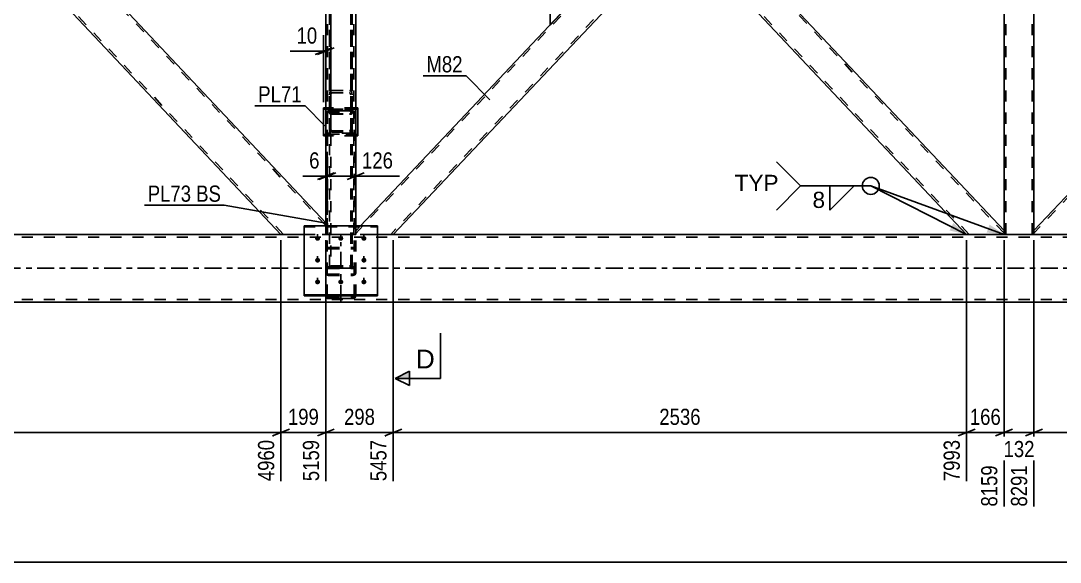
# Model space of a CAD drawing. Header units: millimetres. Extents: x -107 to 1082, y -577 to 264.
# Drawn here: x 86.6 to 270.5, y -179.6 to -83.8 of the extents above; entities that cross this region are included whole.
import ezdxf

# ---------------------------------------------------------------- set-up
doc = ezdxf.new("R2010")
doc.units = ezdxf.units.MM
doc.linetypes.add('DXK_LINE_DOT2', pattern=[3.9198, 1.9599, -1.9599])
doc.linetypes.add('DXK_LINE_DOT3', pattern=[5.9187, 2.979, -0.9799, 0.9799, -0.9799])
doc.styles.add('Arial', font='ARIAL.TTF', dxfattribs={"height": 0.2})
doc.styles.add('Arial Narrow', font='ARIALN.TTF', dxfattribs={"height": 0.2})

# ---------------------------------------------------------------- blocks, each defined once
blk = doc.blocks.new('Part-389677451-2508 - 2462')
at = {"color": 7, "linetype": 'DXK_LINE_DOT2'}
for p, q in [((145.84, -6), (140.56, -6)), ((140.56, -8.46), (140.56, -6)), ((140.88, -121.6), (140.88, -6)), ((145.52, -121.6), (145.52, -6)), ((145.84, -6.66), (145.84, -6)), ((140.56, -121.6), (140.56, -119.14)), ((145.84, -121.6), (145.84, -120.06)), ((145.84, -121.6), (140.56, -121.6))]:
    blk.add_line(p, q, dxfattribs=at)
at = {"color": 2, "linetype": 'Continuous'}
for p, q in [((145.84, -120.06), (145.84, -6.66)), ((140.56, -119.14), (140.56, -8.46))]:
    blk.add_line(p, q, dxfattribs=at)
blk = doc.blocks.new('Part-389677451-2538 - 2462')
at = {"color": 7, "linetype": 'DXK_LINE_DOT2'}
for p, q in [((133.05, -6), (25.84, -120.01)), ((132.62, -6), (132.64, -6)), ((132.64, -6), (132.62, -6)), ((140.56, -6), (140.56, -8.06)), ((140.56, -7.59), (33.35, -121.6)), ((140.56, -8.06), (140.56, -8.06)), ((140.56, -8.06), (140.56, -8.06)), ((83.2, -58.55), (78.26, -63.8)), ((88.14, -63.8), (83.2, -69.05)), ((25.84, -121.6), (25.84, -119.54)), ((33.78, -121.6), (33.76, -121.6)), ((33.78, -121.6), (33.76, -121.6))]:
    blk.add_line(p, q, dxfattribs=at)
at = {"color": 2, "linetype": 'Continuous'}
for p, q in [((132.62, -6), (83.2, -58.55)), ((140.56, -6), (132.64, -6)), ((140.56, -8.06), (88.14, -63.8)), ((25.84, -119.54), (78.26, -63.8)), ((83.2, -69.05), (33.78, -121.6)), ((32.91, -121.6), (25.84, -121.6)), ((33.76, -121.6), (32.91, -121.6))]:
    blk.add_line(p, q, dxfattribs=at)
blk = doc.blocks.new('Part-389677451-2493 - 2462')
at = {"color": 7, "linetype": 'DXK_LINE_DOT2'}
for p, q in [((254.75, -6), (145.84, -121.42)), ((260.56, -6.6), (152.05, -121.6)), ((260.56, -6), (254.31, -6)), ((203.3, -60.06), (199.67, -63.9)), ((206.93, -63.91), (203.3, -67.76)), ((145.84, -120.96), (146.68, -120.06)), ((145.84, -121.6), (145.84, -120.96)), ((152.49, -121.6), (145.84, -121.6))]:
    blk.add_line(p, q, dxfattribs=at)
at = {"color": 2, "linetype": 'Continuous'}
for p, q in [((254.31, -6), (203.3, -60.06)), ((260.56, -7.07), (206.93, -63.91)), ((260.56, -7.07), (260.56, -6)), ((199.67, -63.9), (146.68, -120.06)), ((203.3, -67.76), (152.49, -121.6))]:
    blk.add_line(p, q, dxfattribs=at)
blk = doc.blocks.new('Part-389677451-2518 - 2462')
at = {"color": 7, "linetype": 'DXK_LINE_DOT2'}
for p, q in [((265.84, -6), (260.56, -6)), ((260.56, -7.07), (260.56, -6)), ((260.88, -121.6), (260.88, -6)), ((265.52, -121.6), (265.52, -6)), ((265.84, -6.25), (265.84, -6)), ((260.56, -121.6), (260.56, -120.94)), ((265.84, -121.6), (265.84, -120.94)), ((265.84, -121.6), (260.56, -121.6))]:
    blk.add_line(p, q, dxfattribs=at)
at = {"color": 2, "linetype": 'Continuous'}
for p, q in [((260.56, -120.94), (260.56, -7.07)), ((265.84, -120.94), (265.84, -6.25))]:
    blk.add_line(p, q, dxfattribs=at)
blk = doc.blocks.new('Part-389677451-2563 - 2462')
at = {"color": 7, "linetype": 'DXK_LINE_DOT2'}
for p, q in [((374.37, -6), (265.84, -121.41)), ((380.56, -6.19), (272.03, -121.6)), ((380.56, -6), (373.93, -6)), ((323.3, -59.84), (319.68, -63.69)), ((326.92, -63.7), (323.3, -67.55)), ((272.47, -121.6), (265.84, -121.6))]:
    blk.add_line(p, q, dxfattribs=at)
at = {"color": 2, "linetype": 'Continuous'}
for p, q in [((373.93, -6), (323.3, -59.84)), ((380.56, -6.66), (326.92, -63.7)), ((380.56, -6.66), (380.56, -6)), ((265.84, -120.94), (319.68, -63.69)), ((323.3, -67.55), (272.47, -121.6)), ((265.84, -121.6), (265.84, -120.94))]:
    blk.add_line(p, q, dxfattribs=at)
blk = doc.blocks.new('Part-389677451-2608 - 2462')
at = {"color": 2, "linetype": 'Continuous'}
for p, q in [((203.3, -67.76), (206.93, -63.91)), ((206.93, -63.91), (260.56, -120.94)), ((253.93, -121.6), (203.3, -67.76)), ((260.56, -121.6), (260.56, -120.94))]:
    blk.add_line(p, q, dxfattribs=at)
at = {"color": 7, "linetype": 'DXK_LINE_DOT2'}
for p, q in [((260.56, -121.41), (206.71, -64.14)), ((254.37, -121.6), (203.52, -67.52)), ((260.56, -121.6), (253.93, -121.6))]:
    blk.add_line(p, q, dxfattribs=at)
blk = doc.blocks.new('Part-389677451-2613 - 2462')
at = {"color": 2, "linetype": 'Continuous'}
for p, q in [((88.14, -63.8), (83.2, -69.05)), ((140.56, -119.54), (88.14, -63.8)), ((132.62, -121.6), (83.2, -69.05)), ((136.7, -121.6), (132.64, -121.6))]:
    blk.add_line(p, q, dxfattribs=at)
at = {"color": 7, "linetype": 'DXK_LINE_DOT2'}
for p, q in [((140.56, -120.01), (87.92, -64.03)), ((133.05, -121.6), (83.42, -68.82)), ((140.56, -121.6), (140.56, -119.54)), ((140.56, -119.54), (140.56, -119.54)), ((132.64, -121.6), (132.62, -121.6)), ((132.62, -121.6), (132.64, -121.6)), ((136.7, -121.6), (140.56, -121.6))]:
    blk.add_line(p, q, dxfattribs=at)
blk = doc.blocks.new('Part-389677451-2641 - 2462')
at = {"color": 7, "linetype": 'DXK_LINE_DOT3'}
blk.add_line((143.2, -133.58), (143.2, -122.97), dxfattribs=at)
at = {"color": 7, "linetype": 'DXK_LINE_DOT2'}
for p, q in [((140.6, -124.18), (140.56, -124.36)), ((140.56, -132.46), (140.56, -124.36)), ((140.7, -124.04), (140.6, -124.18)), ((140.86, -123.94), (140.7, -124.04)), ((140.8, -124.36), (140.82, -124.27)), ((140.8, -132.46), (140.8, -124.36)), ((140.82, -124.27), (140.87, -124.2)), ((141.04, -123.91), (140.86, -123.94)), ((140.87, -124.2), (140.95, -124.15)), ((140.95, -124.15), (141.04, -124.13)), ((141.04, -123.91), (145.36, -123.91)), ((141.04, -124.13), (145.36, -124.13)), ((145.54, -123.94), (145.36, -123.91)), ((145.36, -124.13), (145.45, -124.15)), ((145.45, -124.15), (145.53, -124.2)), ((145.53, -124.2), (145.58, -124.27)), ((145.7, -124.04), (145.54, -123.94)), ((145.58, -124.27), (145.6, -124.36)), ((145.6, -132.46), (145.6, -124.36)), ((145.8, -124.18), (145.7, -124.04)), ((145.84, -124.36), (145.8, -124.18)), ((145.84, -132.46), (145.84, -124.36)), ((140.56, -127.86), (140.6, -127.67)), ((140.56, -128.42), (140.6, -128.59)), ((140.6, -128.59), (140.7, -128.74)), ((140.82, -127.77), (140.8, -127.86)), ((140.82, -128.5), (140.8, -128.42)), ((140.87, -127.68), (140.82, -127.77)), ((140.87, -128.58), (140.82, -128.5)), ((140.86, -127.39), (141.04, -127.35)), ((140.95, -127.63), (140.87, -127.68)), ((140.95, -128.63), (140.87, -128.58)), ((141.04, -127.61), (140.95, -127.63)), ((141.04, -128.64), (140.95, -128.63)), ((141.04, -127.35), (145.36, -127.35)), ((141.04, -127.61), (145.36, -127.61)), ((141.04, -128.64), (145.36, -128.64)), ((145.36, -127.35), (145.54, -127.39)), ((145.45, -127.63), (145.36, -127.61)), ((145.45, -128.63), (145.36, -128.64)), ((145.53, -127.68), (145.45, -127.63)), ((145.53, -128.58), (145.45, -128.63)), ((145.58, -127.77), (145.53, -127.68)), ((145.58, -128.5), (145.53, -128.58)), ((145.6, -127.86), (145.58, -127.77)), ((145.6, -128.42), (145.58, -128.5)), ((145.7, -128.74), (145.8, -128.59)), ((145.8, -127.67), (145.84, -127.86)), ((145.8, -128.59), (145.84, -128.42)), ((140.7, -128.74), (140.86, -128.83)), ((140.86, -128.83), (141.04, -128.87)), ((141.04, -128.87), (145.36, -128.87)), ((145.36, -128.87), (145.54, -128.83)), ((145.54, -128.83), (145.7, -128.74)), ((140.57, -132.5), (140.56, -132.46)), ((140.8, -132.46), (140.82, -132.56)), ((140.82, -132.56), (140.87, -132.64)), ((140.87, -132.64), (140.95, -132.7)), ((140.95, -132.7), (141.04, -132.72)), ((141.04, -132.72), (145.36, -132.72)), ((145.36, -132.72), (145.45, -132.7)), ((145.45, -132.7), (145.53, -132.64)), ((145.53, -132.64), (145.58, -132.56)), ((145.58, -132.56), (145.6, -132.46)), ((145.84, -132.46), (145.83, -132.5))]:
    blk.add_line(p, q, dxfattribs=at)
at = {"color": 2, "linetype": 'Continuous'}
for p, q in [((140.6, -132.66), (140.57, -132.5)), ((141.04, -132.97), (140.86, -132.93)), ((141.04, -132.97), (145.36, -132.97)), ((145.54, -132.93), (145.36, -132.97)), ((145.83, -132.5), (145.8, -132.66))]:
    blk.add_line(p, q, dxfattribs=at)
at = {"color": 7, "linetype": 'DXK_LINE_DOT2'}
for centre, start, end in [((141.06, -127.84), 114.32, 159.2417), ((145.34, -127.84), 20.7583, 65.68)]:
    blk.add_arc(centre, 0.496, start, end, dxfattribs=at)
at = {"color": 2, "linetype": 'Continuous'}
for centre, start, end in [((141.06, -132.48), 200.7583, 245.68), ((145.34, -132.48), 294.32, 339.2417)]:
    blk.add_arc(centre, 0.496, start, end, dxfattribs=at)
blk = doc.blocks.new('Part-389677451-2667 - 2462')
at = {"color": 7, "linetype": 'DXK_LINE_DOT2'}
for p, q in [((140.56, -100.13), (140.6, -99.98)), ((140.6, -99.98), (140.7, -99.86)), ((140.7, -99.86), (140.86, -99.78)), ((140.82, -100.06), (140.8, -100.13)), ((140.8, -132.46), (140.8, -100.13)), ((140.87, -99.99), (140.82, -100.06)), ((140.86, -99.78), (141.04, -99.75)), ((140.95, -99.95), (140.87, -99.99)), ((141.04, -99.94), (140.95, -99.95)), ((145.36, -99.75), (141.04, -99.75)), ((141.04, -99.94), (145.36, -99.94)), ((145.36, -99.75), (145.54, -99.78)), ((145.45, -99.95), (145.36, -99.94)), ((145.53, -99.99), (145.45, -99.95)), ((145.58, -100.06), (145.53, -99.99)), ((145.54, -99.78), (145.7, -99.86)), ((145.6, -100.13), (145.58, -100.06)), ((145.6, -132.46), (145.6, -100.13)), ((145.7, -99.86), (145.8, -99.98)), ((145.8, -99.98), (145.84, -100.13)), ((145.84, -132.46), (145.84, -100.13)), ((140.6, -103.65), (140.56, -103.5)), ((140.7, -103.77), (140.6, -103.65)), ((140.86, -103.85), (140.7, -103.77)), ((140.8, -103.5), (140.82, -103.57)), ((140.82, -103.57), (140.87, -103.63)), ((141.04, -103.88), (140.86, -103.85)), ((140.87, -103.63), (140.9, -103.65)), ((140.9, -103.65), (140.95, -103.68)), ((140.95, -103.68), (141.04, -103.69)), ((145.36, -103.69), (141.04, -103.69)), ((141.04, -103.88), (145.36, -103.88)), ((145.36, -103.69), (145.45, -103.68)), ((145.54, -103.85), (145.36, -103.88)), ((145.45, -103.68), (145.53, -103.63)), ((145.53, -103.63), (145.58, -103.57)), ((145.7, -103.77), (145.54, -103.85)), ((145.58, -103.57), (145.6, -103.5)), ((145.8, -103.65), (145.7, -103.77)), ((145.84, -103.5), (145.8, -103.65)), ((140.56, -132.46), (140.56, -119.14)), ((140.6, -127.67), (140.56, -127.86)), ((140.8, -127.86), (140.82, -127.77)), ((140.82, -127.77), (140.87, -127.68)), ((141.04, -127.35), (140.86, -127.39)), ((140.87, -127.68), (140.95, -127.63)), ((140.95, -127.63), (141.04, -127.61)), ((141.04, -127.35), (145.36, -127.35)), ((141.04, -127.61), (145.36, -127.61)), ((145.54, -127.39), (145.36, -127.35)), ((145.36, -127.61), (145.45, -127.63)), ((145.45, -127.63), (145.53, -127.68)), ((145.53, -127.68), (145.58, -127.77)), ((145.58, -127.77), (145.6, -127.86)), ((145.84, -127.86), (145.8, -127.67)), ((140.56, -132.46), (140.6, -132.66)), ((140.82, -132.56), (140.8, -132.46)), ((140.87, -132.64), (140.82, -132.56)), ((140.86, -132.93), (141.04, -132.97)), ((140.95, -132.7), (140.87, -132.64)), ((141.04, -132.72), (140.95, -132.7)), ((141.04, -132.72), (145.36, -132.72)), ((141.04, -132.97), (145.36, -132.97)), ((145.45, -132.7), (145.36, -132.72)), ((145.36, -132.97), (145.54, -132.93)), ((145.53, -132.64), (145.45, -132.7)), ((145.58, -132.56), (145.53, -132.64)), ((145.6, -132.46), (145.58, -132.56)), ((145.8, -132.66), (145.84, -132.46))]:
    blk.add_line(p, q, dxfattribs=at)
at = {"color": 2, "linetype": 'Continuous'}
blk.add_line((140.56, -119.14), (140.56, -100.13), dxfattribs=at)
at = {"color": 7, "linetype": 'DXK_LINE_DOT2'}
for centre, start, end in [((141.06, -127.84), 114.32, 159.2417), ((145.34, -127.84), 20.7583, 65.68), ((141.06, -132.48), 200.7583, 245.68), ((145.34, -132.48), 294.32, 339.2417)]:
    blk.add_arc(centre, 0.496, start, end, dxfattribs=at)
blk = doc.blocks.new('Part-389677451-2694 - 2462')
at = {"color": 7, "linetype": 'DXK_LINE_DOT2'}
for p, q in [((602.2, -122.08), (12.56, -122.08)), ((149.7, -121.6), (132.64, -121.6)), ((602.2, -133.12), (12.56, -133.12))]:
    blk.add_line(p, q, dxfattribs=at)
at = {"color": 2, "linetype": 'Continuous'}
for p, q in [((132.64, -121.6), (33.76, -121.6)), ((376.7, -121.6), (149.7, -121.6)), ((597.4, -133.6), (12.56, -133.6))]:
    blk.add_line(p, q, dxfattribs=at)
at = {"color": 7, "linetype": 'DXK_LINE_DOT3'}
blk.add_line((12.56, -127.6), (602.2, -127.6), dxfattribs=at)
blk = doc.blocks.new('Part-389677451-2695 - 2462')
at = {"color": 7, "linetype": 'DXK_LINE_DOT2'}
for p, q in [((140.56, -121.6), (140.56, -119.14)), ((140.8, -119.14), (140.56, -119.14)), ((140.8, -121.6), (140.8, -119.14)), ((140.8, -121.6), (140.56, -121.6))]:
    blk.add_line(p, q, dxfattribs=at)
blk = doc.blocks.new('Part-389677451-2696 - 2462')
at = {"color": 2, "linetype": 'Continuous'}
for p, q in [((140.56, -119.14), (140.8, -119.14)), ((140.56, -120.06), (140.56, -119.14)), ((140.8, -119.14), (140.8, -120.06))]:
    blk.add_line(p, q, dxfattribs=at)
at = {"color": 7, "linetype": 'DXK_LINE_DOT2'}
for p, q in [((140.56, -121.6), (140.56, -120.06)), ((140.8, -121.6), (140.8, -120.06)), ((140.56, -121.6), (140.8, -121.6))]:
    blk.add_line(p, q, dxfattribs=at)
blk = doc.blocks.new('Part-389677451-2706 - 2462')
at = {"color": 2, "linetype": 'Continuous'}
for p, q in [((140.16, -104.16), (140.16, -99.18)), ((140.56, -99.18), (140.16, -99.18)), ((146.24, -99.18), (145.84, -99.18)), ((146.24, -99.18), (146.24, -104.16)), ((140.56, -99.41), (140.16, -99.41)), ((146.24, -99.41), (145.84, -99.41)), ((140.56, -104.16), (140.16, -104.16)), ((146.24, -104.16), (145.84, -104.16))]:
    blk.add_line(p, q, dxfattribs=at)
at = {"color": 7, "linetype": 'DXK_LINE_DOT2'}
for p, q in [((145.84, -99.18), (140.56, -99.18)), ((145.84, -99.41), (140.56, -99.41)), ((140.16, -103.93), (146.24, -103.93)), ((145.84, -104.16), (140.56, -104.16))]:
    blk.add_line(p, q, dxfattribs=at)
blk = doc.blocks.new('Part-389677451-2709 - 2462')
at = {"color": 2, "linetype": 'Continuous'}
for p, q in [((136.7, -120.06), (149.7, -120.06)), ((136.7, -132.5), (136.7, -120.06)), ((149.7, -132.5), (149.7, -120.06)), ((136.7, -132.28), (149.7, -132.28)), ((149.7, -132.5), (136.7, -132.5))]:
    blk.add_line(p, q, dxfattribs=at)
at = {"color": 7, "linetype": 'DXK_LINE_DOT2'}
blk.add_line((136.7, -120.28), (149.7, -120.28), dxfattribs=at)
blk = doc.blocks.new('Bolt-389677451-2808 - 2462')
at = {"linetype": 'Continuous'}
for points in [[(139.1, -122.73), (139.01, -122.72), (138.92, -122.69), (138.84, -122.65), (138.77, -122.59), (138.72, -122.52), (138.68, -122.44), (138.66, -122.36), (138.66, -122.27), (138.68, -122.19), (138.72, -122.11), (138.77, -122.04), (138.84, -121.98), (138.92, -121.94), (139.01, -121.91), (139.1, -121.9), (139.19, -121.91), (139.28, -121.94), (139.36, -121.98), (139.43, -122.04), (139.48, -122.11), (139.52, -122.19), (139.54, -122.27), (139.54, -122.36), (139.52, -122.44), (139.48, -122.52), (139.43, -122.59), (139.36, -122.65), (139.28, -122.69), (139.19, -122.72)], [(143.2, -122.73), (143.11, -122.72), (143.02, -122.69), (142.94, -122.65), (142.87, -122.59), (142.82, -122.52), (142.78, -122.44), (142.76, -122.36), (142.76, -122.27), (142.78, -122.19), (142.82, -122.11), (142.87, -122.04), (142.94, -121.98), (143.02, -121.94), (143.11, -121.91), (143.2, -121.9), (143.29, -121.91), (143.38, -121.94), (143.46, -121.98), (143.53, -122.04), (143.58, -122.11), (143.62, -122.19), (143.64, -122.27), (143.64, -122.36), (143.62, -122.44), (143.58, -122.52), (143.53, -122.59), (143.46, -122.65), (143.38, -122.69), (143.29, -122.72)], [(147.3, -122.73), (147.21, -122.72), (147.12, -122.69), (147.04, -122.65), (146.97, -122.59), (146.92, -122.52), (146.88, -122.44), (146.86, -122.36), (146.86, -122.27), (146.88, -122.19), (146.92, -122.11), (146.97, -122.04), (147.04, -121.98), (147.12, -121.94), (147.21, -121.91), (147.3, -121.9), (147.39, -121.91), (147.48, -121.94), (147.56, -121.98), (147.63, -122.04), (147.68, -122.11), (147.72, -122.19), (147.74, -122.27), (147.74, -122.36), (147.72, -122.44), (147.68, -122.52), (147.63, -122.59), (147.56, -122.65), (147.48, -122.69), (147.39, -122.72)], [(139.1, -126.58), (139.01, -126.57), (138.92, -126.55), (138.84, -126.5), (138.77, -126.45), (138.72, -126.38), (138.68, -126.3), (138.66, -126.21), (138.66, -126.13), (138.68, -126.04), (138.72, -125.96), (138.77, -125.89), (138.84, -125.83), (138.92, -125.79), (139.01, -125.76), (139.1, -125.75), (139.19, -125.76), (139.28, -125.79), (139.36, -125.83), (139.43, -125.89), (139.48, -125.96), (139.52, -126.04), (139.54, -126.13), (139.54, -126.21), (139.52, -126.3), (139.48, -126.38), (139.43, -126.45), (139.36, -126.5), (139.28, -126.55), (139.19, -126.57)], [(147.3, -126.58), (147.21, -126.57), (147.12, -126.55), (147.04, -126.5), (146.97, -126.45), (146.92, -126.38), (146.88, -126.3), (146.86, -126.21), (146.86, -126.13), (146.88, -126.04), (146.92, -125.96), (146.97, -125.89), (147.04, -125.83), (147.12, -125.79), (147.21, -125.76), (147.3, -125.75), (147.39, -125.76), (147.48, -125.79), (147.56, -125.83), (147.63, -125.89), (147.68, -125.96), (147.72, -126.04), (147.74, -126.13), (147.74, -126.21), (147.72, -126.3), (147.68, -126.38), (147.63, -126.45), (147.56, -126.5), (147.48, -126.55), (147.39, -126.57)], [(139.1, -130.43), (139.01, -130.43), (138.92, -130.4), (138.84, -130.36), (138.77, -130.3), (138.72, -130.23), (138.68, -130.15), (138.66, -130.06), (138.66, -129.98), (138.68, -129.89), (138.72, -129.81), (138.77, -129.74), (138.84, -129.69), (138.92, -129.64), (139.01, -129.62), (139.1, -129.61), (139.19, -129.62), (139.28, -129.64), (139.36, -129.69), (139.43, -129.74), (139.48, -129.81), (139.52, -129.89), (139.54, -129.98), (139.54, -130.06), (139.52, -130.15), (139.48, -130.23), (139.43, -130.3), (139.36, -130.36), (139.28, -130.4), (139.19, -130.43)], [(143.2, -130.43), (143.11, -130.43), (143.02, -130.4), (142.94, -130.36), (142.87, -130.3), (142.82, -130.23), (142.78, -130.15), (142.76, -130.06), (142.76, -129.98), (142.78, -129.89), (142.82, -129.81), (142.87, -129.74), (142.94, -129.69), (143.02, -129.64), (143.11, -129.62), (143.2, -129.61), (143.29, -129.62), (143.38, -129.64), (143.46, -129.69), (143.53, -129.74), (143.58, -129.81), (143.62, -129.89), (143.64, -129.98), (143.64, -130.06), (143.62, -130.15), (143.58, -130.23), (143.53, -130.3), (143.46, -130.36), (143.38, -130.4), (143.29, -130.43)], [(147.3, -130.43), (147.21, -130.43), (147.12, -130.4), (147.04, -130.36), (146.97, -130.3), (146.92, -130.23), (146.88, -130.15), (146.86, -130.06), (146.86, -129.98), (146.88, -129.89), (146.92, -129.81), (146.97, -129.74), (147.04, -129.69), (147.12, -129.64), (147.21, -129.62), (147.3, -129.61), (147.39, -129.62), (147.48, -129.64), (147.56, -129.69), (147.63, -129.74), (147.68, -129.81), (147.72, -129.89), (147.74, -129.98), (147.74, -130.06), (147.72, -130.15), (147.68, -130.23), (147.63, -130.3), (147.56, -130.36), (147.48, -130.4), (147.39, -130.43)]]:
    blk.add_hatch(color=1, dxfattribs=at).paths.add_polyline_path(points)
at = {"color": 1, "linetype": 'Continuous'}
for p, q in [((139.1, -122.71), (139.1, -121.58)), ((143.2, -122.71), (143.2, -121.58)), ((147.3, -122.71), (147.3, -121.58)), ((139.1, -126.57), (139.1, -125.43)), ((147.3, -126.57), (147.3, -125.43)), ((139.1, -130.42), (139.1, -129.28)), ((143.2, -130.42), (143.2, -129.28)), ((147.3, -130.42), (147.3, -129.28))]:
    blk.add_line(p, q, dxfattribs=at)
blk = doc.blocks.new('Part-389677451-2840 - 2462')
at = {"color": 7, "linetype": 'DXK_LINE_DOT2'}
for p, q in [((141.5, 34.97), (141.34, 34.82)), ((141.68, 35.02), (141.5, 34.97)), ((141.68, 35.02), (144.72, 35.02)), ((144.9, 34.97), (144.72, 35.02)), ((145.06, 34.82), (144.9, 34.97)), ((141.24, 34.6), (141.2, 34.34)), ((141.2, -103), (141.2, 34.34)), ((141.34, 34.82), (141.24, 34.6)), ((141.44, 34.34), (141.46, 34.47)), ((141.44, -103), (141.44, 34.34)), ((141.46, 34.47), (141.51, 34.58)), ((141.51, 34.58), (141.59, 34.65)), ((141.59, 34.65), (141.68, 34.68)), ((141.68, 34.68), (144.72, 34.68)), ((144.72, 34.68), (144.81, 34.65)), ((144.81, 34.65), (144.89, 34.58)), ((144.89, 34.58), (144.94, 34.47)), ((144.94, 34.47), (144.96, 34.34)), ((144.96, -103), (144.96, 34.34)), ((145.16, 34.6), (145.06, 34.82)), ((145.2, 34.34), (145.16, 34.6)), ((145.2, -103), (145.2, 34.34)), ((141.2, 29.99), (141.24, 29.73)), ((141.24, 29.73), (141.34, 29.51)), ((141.34, 29.51), (141.5, 29.36)), ((141.46, 29.86), (141.44, 29.99)), ((141.51, 29.75), (141.46, 29.86)), ((141.59, 29.68), (141.51, 29.75)), ((141.68, 29.65), (141.59, 29.68)), ((141.68, 29.65), (144.72, 29.65)), ((144.81, 29.68), (144.72, 29.65)), ((144.89, 29.75), (144.81, 29.68)), ((144.94, 29.86), (144.89, 29.75)), ((144.9, 29.36), (145.06, 29.51)), ((144.96, 29.99), (144.94, 29.86)), ((145.06, 29.51), (145.16, 29.73)), ((145.16, 29.73), (145.2, 29.99)), ((141.5, 29.36), (141.68, 29.31)), ((141.68, 29.31), (144.72, 29.31)), ((144.72, 29.31), (144.9, 29.36)), ((141.24, -99.76), (141.2, -99.95)), ((141.34, -99.61), (141.24, -99.76)), ((141.5, -99.5), (141.34, -99.61)), ((141.44, -99.95), (141.46, -99.85)), ((141.46, -99.85), (141.51, -99.78)), ((141.68, -99.46), (141.5, -99.5)), ((141.51, -99.78), (141.59, -99.72)), ((141.59, -99.72), (141.68, -99.71)), ((141.68, -99.46), (144.72, -99.46)), ((141.68, -99.71), (144.72, -99.71)), ((144.9, -99.5), (144.72, -99.46)), ((144.72, -99.71), (144.81, -99.72)), ((144.81, -99.72), (144.89, -99.78)), ((144.89, -99.78), (144.94, -99.85)), ((145.06, -99.61), (144.9, -99.5)), ((144.94, -99.85), (144.96, -99.95)), ((145.16, -99.76), (145.06, -99.61)), ((145.2, -99.95), (145.16, -99.76)), ((141.2, -103), (141.24, -103.19)), ((141.24, -103.19), (141.34, -103.34)), ((141.34, -103.34), (141.5, -103.45)), ((141.46, -103.09), (141.44, -103)), ((141.51, -103.17), (141.46, -103.09)), ((141.5, -103.45), (141.68, -103.48)), ((141.59, -103.23), (141.51, -103.17)), ((141.68, -103.24), (141.59, -103.23)), ((141.68, -103.24), (144.72, -103.24)), ((141.68, -103.48), (144.72, -103.48)), ((144.81, -103.23), (144.72, -103.24)), ((144.72, -103.48), (144.9, -103.45)), ((144.89, -103.17), (144.81, -103.23)), ((144.94, -103.09), (144.89, -103.17)), ((144.9, -103.45), (145.06, -103.34)), ((144.96, -103), (144.94, -103.09)), ((145.06, -103.34), (145.16, -103.19)), ((145.16, -103.19), (145.2, -103))]:
    blk.add_line(p, q, dxfattribs=at)
blk = doc.blocks.new('Part-389677451-2845 - 2462')
at = {"color": 7, "linetype": 'DXK_LINE_DOT2'}
for p, q in [((141.2, -127.17), (141.2, 29.31)), ((141.44, 29.31), (141.2, 29.31)), ((141.2, 28.81), (141.24, 28.71)), ((141.24, 28.71), (141.34, 28.64)), ((141.34, 28.64), (141.5, 28.59)), ((141.44, 29.31), (141.44, -127.17)), ((141.46, 28.76), (141.44, 28.81)), ((141.51, 28.72), (141.46, 28.76)), ((141.5, 28.59), (141.68, 28.57)), ((141.59, 28.7), (141.51, 28.72)), ((141.68, 28.69), (141.59, 28.7)), ((141.68, 28.69), (144.72, 28.69)), ((141.68, 28.57), (144.72, 28.57)), ((144.81, 28.7), (144.72, 28.69)), ((144.72, 28.57), (144.9, 28.59)), ((144.89, 28.72), (144.81, 28.7)), ((144.94, 28.76), (144.89, 28.72)), ((144.9, 28.59), (145.06, 28.64)), ((144.96, 28.81), (144.94, 28.76)), ((144.96, -127.17), (144.96, 29.31)), ((145.2, 29.31), (144.96, 29.31)), ((145.06, 28.64), (145.16, 28.71)), ((145.16, 28.71), (145.2, 28.81)), ((145.2, -127.17), (145.2, 29.31)), ((141.24, 24.36), (141.2, 24.77)), ((141.44, 24.77), (141.46, 24.56)), ((141.59, 24.27), (141.68, 24.23)), ((141.68, 24.23), (144.72, 24.23)), ((144.72, 24.23), (144.81, 24.27)), ((144.94, 24.56), (144.96, 24.77)), ((145.2, 24.77), (145.16, 24.36)), ((141.68, 23.7), (141.5, 23.78)), ((141.68, 23.7), (144.72, 23.7)), ((144.9, 23.78), (144.72, 23.7)), ((141.24, -121.63), (141.2, -121.66)), ((141.32, -121.6), (141.24, -121.63)), ((145.08, -121.6), (141.32, -121.6)), ((141.44, -121.66), (141.46, -121.64)), ((141.46, -121.64), (141.51, -121.63)), ((141.51, -121.63), (141.59, -121.62)), ((141.59, -121.62), (141.68, -121.61)), ((141.68, -121.61), (144.72, -121.61)), ((144.72, -121.61), (144.81, -121.62)), ((144.81, -121.62), (144.89, -121.63)), ((144.89, -121.63), (144.94, -121.64)), ((144.96, -121.66), (144.94, -121.64)), ((145.16, -121.63), (145.08, -121.6)), ((145.2, -121.66), (145.16, -121.63)), ((141.22, -127.35), (141.2, -127.17)), ((141.22, -127.35), (141.24, -127.3)), ((141.22, -127.35), (141.46, -127.35)), ((141.24, -127.3), (141.34, -127.23)), ((141.34, -127.23), (141.5, -127.17)), ((141.44, -127.17), (141.46, -127.35)), ((141.51, -127.31), (141.46, -127.35)), ((141.46, -127.35), (141.46, -127.35)), ((141.5, -127.17), (141.68, -127.16)), ((141.59, -127.28), (141.51, -127.31)), ((141.68, -127.28), (141.59, -127.28)), ((141.68, -127.16), (144.72, -127.16)), ((141.68, -127.28), (144.72, -127.28)), ((144.72, -127.16), (144.9, -127.17)), ((144.81, -127.28), (144.72, -127.28)), ((144.89, -127.31), (144.81, -127.28)), ((144.94, -127.35), (144.89, -127.31)), ((144.9, -127.17), (145.06, -127.23)), ((144.94, -127.35), (144.96, -127.17)), ((144.94, -127.35), (145.18, -127.35)), ((144.94, -127.35), (144.94, -127.35)), ((145.06, -127.23), (145.16, -127.3)), ((145.16, -127.3), (145.18, -127.35)), ((145.18, -127.35), (145.2, -127.17))]:
    blk.add_line(p, q, dxfattribs=at)
for centre, radius, start, end in [((142.31, 24.49), 1.08, 186.941, 221.2629), ((141.99, 24.63), 0.539, 186.941, 221.2629), ((144.41, 24.63), 0.539, 318.7371, 353.059), ((144.09, 24.49), 1.08, 318.7371, 353.059)]:
    blk.add_arc(centre, radius, start, end, dxfattribs=at)
blk = doc.blocks.new('Part-389677451-2850 - 2462')
at = {"color": 7, "linetype": 'DXK_LINE_DOT2'}
for p, q in [((141.5, -49.6), (141.34, -49.7)), ((141.68, -49.56), (141.5, -49.6)), ((141.68, -49.56), (144.72, -49.56)), ((144.9, -49.6), (144.72, -49.56)), ((145.06, -49.7), (144.9, -49.6)), ((141.24, -49.86), (141.2, -50.04)), ((141.2, -100.17), (141.2, -50.04)), ((141.34, -49.7), (141.24, -49.86)), ((141.44, -50.04), (141.46, -49.95)), ((141.44, -100.17), (141.44, -50.04)), ((141.46, -49.95), (141.51, -49.87)), ((141.51, -49.87), (141.59, -49.82)), ((141.59, -49.82), (141.68, -49.8)), ((141.68, -49.8), (144.72, -49.8)), ((144.72, -49.8), (144.81, -49.82)), ((144.81, -49.82), (144.89, -49.87)), ((144.89, -49.87), (144.94, -49.95)), ((144.94, -49.95), (144.96, -50.04)), ((144.96, -100.17), (144.96, -50.04)), ((145.16, -49.86), (145.06, -49.7)), ((145.2, -50.04), (145.16, -49.86)), ((145.2, -100.17), (145.2, -50.04)), ((141.2, -53.04), (141.24, -53.22)), ((141.24, -53.22), (141.34, -53.38)), ((141.46, -53.13), (141.44, -53.04)), ((141.51, -53.21), (141.46, -53.13)), ((141.59, -53.26), (141.51, -53.21)), ((141.68, -53.28), (141.59, -53.26)), ((141.68, -53.28), (144.72, -53.28)), ((144.81, -53.26), (144.72, -53.28)), ((144.89, -53.21), (144.81, -53.26)), ((144.94, -53.13), (144.89, -53.21)), ((144.96, -53.04), (144.94, -53.13)), ((145.06, -53.38), (145.16, -53.22)), ((145.16, -53.22), (145.2, -53.04)), ((141.34, -53.38), (141.5, -53.48)), ((141.5, -53.48), (141.68, -53.52)), ((141.68, -53.52), (144.72, -53.52)), ((144.72, -53.52), (144.9, -53.48)), ((144.9, -53.48), (145.06, -53.38)), ((141.2, -96.92), (141.24, -96.62)), ((141.46, -96.77), (141.44, -96.92)), ((141.5, -96.2), (141.68, -96.14)), ((141.68, -96.53), (141.59, -96.56)), ((141.68, -96.14), (144.72, -96.14)), ((141.68, -96.53), (144.72, -96.53)), ((144.72, -96.14), (144.9, -96.2)), ((144.81, -96.56), (144.72, -96.53)), ((144.96, -96.92), (144.94, -96.77)), ((145.16, -96.62), (145.2, -96.92)), ((141.2, -99.18), (141.44, -99.18)), ((144.96, -99.18), (145.2, -99.18)), ((141.2, -99.41), (141.44, -99.41)), ((141.2, -99.46), (141.44, -99.46)), ((141.2, -99.75), (141.44, -99.75)), ((141.24, -100.24), (141.2, -100.17)), ((141.34, -100.29), (141.24, -100.24)), ((141.5, -100.33), (141.34, -100.29)), ((141.44, -100.17), (141.46, -100.2)), ((141.46, -100.2), (141.51, -100.23)), ((141.68, -100.34), (141.5, -100.33)), ((141.51, -100.23), (141.59, -100.25)), ((141.59, -100.25), (141.68, -100.26)), ((141.68, -100.26), (144.72, -100.26)), ((141.68, -100.34), (144.72, -100.34)), ((144.72, -100.26), (144.81, -100.25)), ((144.9, -100.33), (144.72, -100.34)), ((144.81, -100.25), (144.89, -100.23)), ((144.89, -100.23), (144.94, -100.2)), ((145.06, -100.29), (144.9, -100.33)), ((144.94, -100.2), (144.96, -100.17)), ((144.96, -99.41), (145.2, -99.41)), ((144.96, -99.46), (145.2, -99.46)), ((144.96, -99.75), (145.2, -99.75)), ((145.16, -100.24), (145.06, -100.29)), ((145.2, -100.17), (145.16, -100.24))]:
    blk.add_line(p, q, dxfattribs=at)
for centre, radius, start, end in [((141.93, -96.76), 0.711, 127.9406, 168.6047), ((141.81, -96.84), 0.355, 127.9406, 168.6047), ((144.59, -96.84), 0.355, 11.3952, 52.0594), ((144.47, -96.76), 0.711, 11.3952, 52.0594)]:
    blk.add_arc(centre, radius, start, end, dxfattribs=at)
blk = doc.blocks.new('StraightDimension-389677451-7123 - 2462')
at = {"color": 7, "linetype": 'Continuous'}
for p, q in [((253.93, -122.6), (253.93, -165.29)), ((260.56, -122.6), (260.56, -169.79)), ((252.43, -157.28), (255.43, -156.08)), ((262.06, -156.08), (259.06, -157.28)), ((253.93, -156.68), (260.56, -156.68))]:
    blk.add_line(p, q, dxfattribs=at)
at = {"color": 0}
blk.add_wipeout([(260.59, -155.93), (260.59, -151.73), (253.9, -151.73), (253.9, -155.93)], dxfattribs=at)
at = {"color": 0, "linetype": 'Continuous'}
blk.add_wipeout([(259.96, -161.88), (255.76, -161.88), (255.76, -170.39), (259.96, -170.39)], dxfattribs=at)
at = {"color": 3, "style": 'Arial Narrow'}
blk.add_text('166', height=2.863, dxfattribs=at).set_placement((254.5, -155.33))
at = {"color": 3, "linetype": 'Continuous', "style": 'Arial Narrow'}
blk.add_text('8159', height=2.863, rotation=90.0002, dxfattribs=at).set_placement((259.36, -169.79))
blk = doc.blocks.new('StraightDimension-389677451-42402 - 2462')
at = {"color": 7, "linetype": 'Continuous'}
for p, q in [((140.16, -98.18), (140.16, -86.33)), ((140.56, -98.18), (140.56, -86.33)), ((138.66, -89.78), (141.66, -88.58)), ((142.06, -88.58), (139.06, -89.78)), ((140.16, -89.18), (140.56, -89.18))]:
    blk.add_line(p, q, dxfattribs=at)
at = {"color": 0}
blk.add_wipeout([(139.63, -88.43), (139.63, -84.23), (134.78, -84.23), (134.78, -88.43)], dxfattribs=at)
at = {"color": 7, "linetype": 'Continuous'}
blk.add_line((140.16, -89.18), (134.25, -89.18), dxfattribs=at)
blk.add_line((140.16, -89.18), (134.25, -89.18), dxfattribs=at)
at = {"color": 3, "style": 'Arial Narrow'}
blk.add_text('10', height=2.863, dxfattribs=at).set_placement((135.38, -87.83))
blk = doc.blocks.new('StraightDimension-389677451-7127 - 2462')
at = {"color": 7, "linetype": 'Continuous'}
for p, q in [((25.84, -122.6), (25.84, -165.29)), ((132.62, -122.6), (132.62, -165.29)), ((27.34, -156.08), (24.34, -157.28)), ((131.12, -157.28), (134.12, -156.08)), ((25.84, -156.68), (132.62, -156.68))]:
    blk.add_line(p, q, dxfattribs=at)
at = {"color": 0}
blk.add_wipeout([(83.48, -155.93), (83.48, -151.73), (74.97, -151.73), (74.97, -155.93)], dxfattribs=at)
at = {"color": 0, "linetype": 'Continuous'}
blk.add_wipeout([(132.02, -157.38), (127.82, -157.38), (127.82, -165.89), (132.02, -165.89)], dxfattribs=at)
at = {"color": 3, "style": 'Arial Narrow'}
blk.add_text('2669', height=2.863, dxfattribs=at).set_placement((75.57, -155.33))
at = {"color": 3, "linetype": 'Continuous', "style": 'Arial Narrow'}
blk.add_text('4960', height=2.863, rotation=90.0002, dxfattribs=at).set_placement((131.42, -165.29))
blk = doc.blocks.new('StraightDimension-389677451-7121 - 2462')
at = {"color": 7, "linetype": 'Continuous'}
for p, q in [((265.84, -122.6), (265.84, -169.79)), ((373.96, -122.6), (373.96, -167.12)), ((267.34, -156.08), (264.34, -157.28)), ((372.46, -157.28), (375.46, -156.08)), ((265.84, -156.68), (373.96, -156.68))]:
    blk.add_line(p, q, dxfattribs=at)
at = {"color": 0}
blk.add_wipeout([(324.16, -155.93), (324.16, -151.73), (315.64, -151.73), (315.64, -155.93)], dxfattribs=at)
at = {"color": 0, "linetype": 'Continuous'}
blk.add_wipeout([(373.36, -157.38), (369.16, -157.38), (369.16, -167.72), (373.36, -167.72)], dxfattribs=at)
at = {"color": 3, "style": 'Arial Narrow'}
blk.add_text('2703', height=2.863, dxfattribs=at).set_placement((316.24, -155.33))
at = {"color": 3, "linetype": 'Continuous', "style": 'Arial Narrow'}
blk.add_text('10994', height=2.863, rotation=90.0002, dxfattribs=at).set_placement((372.76, -167.12))
blk = doc.blocks.new('StraightDimension-389677451-7125 - 2462')
at = {"color": 7, "linetype": 'Continuous'}
for p, q in [((140.56, -122.6), (140.56, -165.29)), ((152.49, -122.6), (152.49, -165.29)), ((139.06, -157.28), (142.06, -156.08)), ((153.99, -156.08), (150.99, -157.28)), ((140.56, -156.68), (152.49, -156.68))]:
    blk.add_line(p, q, dxfattribs=at)
at = {"color": 0}
blk.add_wipeout([(149.87, -155.93), (149.87, -151.73), (143.18, -151.73), (143.18, -155.93)], dxfattribs=at)
at = {"color": 0, "linetype": 'Continuous'}
blk.add_wipeout([(151.89, -157.38), (147.69, -157.38), (147.69, -165.89), (151.89, -165.89)], dxfattribs=at)
at = {"color": 3, "style": 'Arial Narrow'}
blk.add_text('298', height=2.863, dxfattribs=at).set_placement((143.78, -155.33))
at = {"color": 3, "linetype": 'Continuous', "style": 'Arial Narrow'}
blk.add_text('5457', height=2.863, rotation=90.0002, dxfattribs=at).set_placement((151.29, -165.29))
blk = doc.blocks.new('StraightDimension-389677451-7122 - 2462')
at = {"color": 7, "linetype": 'Continuous'}
for p, q in [((260.56, -122.6), (260.56, -169.79)), ((265.84, -122.6), (265.84, -169.79)), ((259.06, -157.28), (262.06, -156.08)), ((267.34, -156.08), (264.34, -157.28)), ((260.56, -156.68), (265.84, -156.68))]:
    blk.add_line(p, q, dxfattribs=at)
at = {"color": 0}
blk.add_wipeout([(266.54, -161.63), (266.54, -157.43), (259.86, -157.43), (259.86, -161.63)], dxfattribs=at)
at = {"color": 0, "linetype": 'Continuous'}
blk.add_wipeout([(265.24, -161.88), (261.04, -161.88), (261.04, -170.39), (265.24, -170.39)], dxfattribs=at)
at = {"color": 3, "style": 'Arial Narrow'}
blk.add_text('132', height=2.863, dxfattribs=at).set_placement((260.46, -161.03))
at = {"color": 3, "linetype": 'Continuous', "style": 'Arial Narrow'}
blk.add_text('8291', height=2.863, rotation=90.0002, dxfattribs=at).set_placement((264.64, -169.79))
blk = doc.blocks.new('StraightDimension-389677451-23847 - 2462')
at = {"color": 7, "linetype": 'Continuous'}
blk.add_line((-25, -179.64), (663.45, -179.64), dxfattribs=at)
blk = doc.blocks.new('StraightDimension-389677451-3261 - 2462')
at = {"color": 7, "linetype": 'Continuous'}
for p, q in [((140.8, -118.14), (140.8, -108.44)), ((145.84, -115.79), (145.84, -108.44)), ((139.3, -111.89), (142.3, -110.69)), ((140.8, -111.29), (145.84, -111.29)), ((147.34, -110.69), (144.34, -111.89))]:
    blk.add_line(p, q, dxfattribs=at)
at = {"color": 0}
blk.add_wipeout([(153.05, -110.54), (153.05, -106.34), (146.36, -106.34), (146.36, -110.54)], dxfattribs=at)
at = {"color": 7, "linetype": 'Continuous'}
blk.add_line((145.84, -111.29), (153.57, -111.29), dxfattribs=at)
blk.add_line((145.84, -111.29), (153.57, -111.29), dxfattribs=at)
at = {"color": 3, "style": 'Arial Narrow'}
blk.add_text('126', height=2.863, dxfattribs=at).set_placement((146.96, -109.94))
blk = doc.blocks.new('StraightDimension-389677451-3273 - 2462')
at = {"color": 7, "linetype": 'Continuous'}
for p, q in [((140.56, -118.14), (140.56, -108.44)), ((140.8, -118.14), (140.8, -108.44)), ((139.06, -111.89), (142.06, -110.69)), ((142.3, -110.69), (139.3, -111.89)), ((140.56, -111.29), (140.8, -111.29))]:
    blk.add_line(p, q, dxfattribs=at)
at = {"color": 0}
blk.add_wipeout([(140.03, -110.54), (140.03, -106.34), (137.01, -106.34), (137.01, -110.54)], dxfattribs=at)
at = {"color": 7, "linetype": 'Continuous'}
blk.add_line((140.56, -111.29), (136.48, -111.29), dxfattribs=at)
blk.add_line((140.56, -111.29), (136.48, -111.29), dxfattribs=at)
at = {"color": 3, "style": 'Arial Narrow'}
blk.add_text('6', height=2.86, dxfattribs=at).set_placement((137.61, -109.94))
blk = doc.blocks.new('StraightDimension-389677451-7124 - 2462')
at = {"color": 7, "linetype": 'Continuous'}
for p, q in [((152.49, -122.6), (152.49, -165.29)), ((253.93, -122.6), (253.93, -165.29)), ((153.99, -156.08), (150.99, -157.28)), ((252.43, -157.28), (255.43, -156.08)), ((152.49, -156.68), (253.93, -156.68))]:
    blk.add_line(p, q, dxfattribs=at)
at = {"color": 0}
blk.add_wipeout([(207.47, -155.93), (207.47, -151.73), (198.96, -151.73), (198.96, -155.93)], dxfattribs=at)
at = {"color": 0, "linetype": 'Continuous'}
blk.add_wipeout([(253.33, -157.38), (249.13, -157.38), (249.13, -165.89), (253.33, -165.89)], dxfattribs=at)
at = {"color": 3, "style": 'Arial Narrow'}
blk.add_text('2536', height=2.863, dxfattribs=at).set_placement((199.56, -155.33))
at = {"color": 3, "linetype": 'Continuous', "style": 'Arial Narrow'}
blk.add_text('7993', height=2.863, rotation=90.0002, dxfattribs=at).set_placement((252.73, -165.29))
blk = doc.blocks.new('StraightDimension-389677451-7126 - 2462')
at = {"color": 7, "linetype": 'Continuous'}
for p, q in [((132.62, -122.6), (132.62, -165.29)), ((140.56, -122.6), (140.56, -165.29)), ((131.12, -157.28), (134.12, -156.08)), ((142.06, -156.08), (139.06, -157.28)), ((132.62, -156.68), (140.56, -156.68))]:
    blk.add_line(p, q, dxfattribs=at)
at = {"color": 0}
blk.add_wipeout([(139.93, -155.93), (139.93, -151.73), (133.25, -151.73), (133.25, -155.93)], dxfattribs=at)
at = {"color": 0, "linetype": 'Continuous'}
blk.add_wipeout([(139.96, -157.38), (135.76, -157.38), (135.76, -165.89), (139.96, -165.89)], dxfattribs=at)
at = {"color": 3, "style": 'Arial Narrow'}
blk.add_text('199', height=2.863, dxfattribs=at).set_placement((133.85, -155.33))
at = {"color": 3, "linetype": 'Continuous', "style": 'Arial Narrow'}
blk.add_text('5159', height=2.863, rotation=90.0002, dxfattribs=at).set_placement((139.36, -165.29))
blk = doc.blocks.new('AngleDimension-389677451-16601 - 2462')
at = {"color": 7, "linetype": 'Continuous'}
for p, q in [((200.18, -63.37), (191.33, -72.78)), ((180.23, -72.78), (191.33, -72.78)), ((180.23, -84.58), (191.33, -72.78)), ((180.23, -84.58), (180.23, -72.78))]:
    blk.add_line(p, q, dxfattribs=at)
at = {"color": 0}
for points in [[(188.21, -71.88), (188.21, -67.68), (183.35, -67.68), (183.35, -71.88)], [(179.33, -75.34), (175.13, -75.34), (175.13, -82.02), (179.33, -82.02)]]:
    blk.add_wipeout(points, dxfattribs=at)
at = {"color": 3, "style": 'Arial Narrow'}
blk.add_text('94', height=2.863, dxfattribs=at).set_placement((183.95, -71.28))
blk.add_text('100', height=2.863, rotation=90.0002, dxfattribs=at).set_placement((178.73, -81.42))
blk = doc.blocks.new('Mark-389677451-2489 - 2462')
at = {"color": 0}
blk.add_wipeout([(164.76, -92.91), (164.76, -89.91), (158.36, -89.91), (158.36, -92.91)], dxfattribs=at)
blk.add_wipeout([(164.76, -92.91), (164.76, -89.91), (158.36, -89.91), (158.36, -92.91)], dxfattribs=at)
at = {"color": 30, "linetype": 'Continuous'}
for p in [(157.76, -93.51), (169.6, -97.75)]:
    blk.add_line(p, (165.36, -93.51), dxfattribs=at)
at = {"color": 3, "style": 'Arial Narrow'}
blk.add_text('M82', height=2.863, dxfattribs=at).set_placement((158.36, -92.91))
blk = doc.blocks.new('WeldMark-389677451-23961 - 2462')
at = {"linetype": 'Continuous'}
for points in [[(251.59, -119.58), (253.93, -121.6), (250.92, -120.92)], [(258, -119.87), (260.56, -121.6), (257.48, -121.28)]]:
    blk.add_hatch(color=30, dxfattribs=at).paths.add_polyline_path(points)
at = {"color": 3, "linetype": 'Continuous'}
for q in [(220.27, -108.74), (220.27, -117.31)]:
    blk.add_line((224.56, -113.02), q, dxfattribs=at)
at = {"color": 30, "linetype": 'Continuous'}
for p in [(260.56, -121.6), (253.93, -121.6)]:
    blk.add_line(p, (236.98, -113.02), dxfattribs=at)
at = {"color": 3, "linetype": 'Continuous'}
for start, end in [(90, 270), (270, 90)]:
    blk.add_arc((236.98, -113.02), 1.5, start, end, dxfattribs=at)
at = {"color": 0}
blk.add_wipeout([(229.08, -117.12), (229.08, -113.72), (226.46, -113.72), (226.46, -117.12)], dxfattribs=at)
at = {"color": 30, "linetype": 'Continuous'}
blk.add_line((224.56, -113.02), (236.98, -113.02), dxfattribs=at)
at = {"color": 3, "linetype": 'Continuous'}
for p, q in [((229.74, -113.02), (234.02, -113.02)), ((234.02, -113.02), (229.74, -117.31)), ((229.74, -117.31), (229.74, -113.02))]:
    blk.add_line(p, q, dxfattribs=at)
at = {"color": 3, "style": 'Arial'}
blk.add_text('8', height=2.87, dxfattribs=at).set_placement((226.66, -116.92))
at = {"color": 0, "linetype": 'Continuous'}
blk.add_wipeout([(220.66, -113.92), (220.66, -110.92), (212.88, -110.92), (212.88, -113.92)], dxfattribs=at)
blk.add_wipeout([(220.66, -113.92), (220.66, -110.92), (212.88, -110.92), (212.88, -113.92)], dxfattribs=at)
at = {"color": 3, "linetype": 'Continuous', "style": 'Arial'}
blk.add_text('TYP', height=2.865, dxfattribs=at).set_placement((212.88, -113.92))
blk = doc.blocks.new('SectionMark-389677451-17057 - 2462')
at = {"linetype": 'Continuous'}
for points in [[(155.34, 48.81), (155.34, 47.56), (152.84, 48.81)], [(155.34, -145.84), (155.34, -147.09), (152.84, -147.09)]]:
    blk.add_hatch(color=6, dxfattribs=at).paths.add_polyline_path(points)
at = {"color": 6, "linetype": 'Continuous'}
for p, q in [((152.84, 48.81), (155.34, 50.06)), ((155.34, 47.56), (155.34, 50.06)), ((160.84, 48.81), (152.84, 48.81)), ((152.84, 48.81), (155.34, 47.56)), ((160.84, 48.81), (160.84, 40.81)), ((160.84, -147.09), (160.84, -139.09)), ((152.84, -147.09), (155.34, -145.84)), ((160.84, -147.09), (152.84, -147.09)), ((155.34, -148.34), (152.84, -147.09)), ((155.34, -145.84), (155.34, -148.34))]:
    blk.add_line(p, q, dxfattribs=at)
at = {"color": 0, "linetype": 'Continuous'}
for points in [[(159.84, 43.56), (159.84, 47.06), (156.47, 47.06), (156.47, 43.56)], [(159.84, -145.34), (159.84, -141.84), (156.47, -141.84), (156.47, -145.34)]]:
    blk.add_wipeout(points, dxfattribs=at)
at = {"color": 3, "linetype": 'Continuous', "style": 'Arial'}
for p in [(156.47, 43.56), (156.47, -145.34)]:
    blk.add_text('D', height=3.34, dxfattribs=at).set_placement(p)
blk = doc.blocks.new('MarkSet-389677451-23688 - 2462')
at = {"color": 0}
blk.add_wipeout([(116.72, -115.82), (116.72, -112.82), (109.05, -112.82), (109.05, -115.82)], dxfattribs=at)
blk.add_wipeout([(116.72, -115.82), (116.72, -112.82), (109.05, -112.82), (109.05, -115.82)], dxfattribs=at)
at = {"color": 3, "style": 'Arial Narrow'}
blk.add_text('PL73', height=2.863, dxfattribs=at).set_placement((109.05, -115.82))
at = {"color": 0}
blk.add_wipeout([(122, -115.82), (122, -112.82), (117.62, -112.82), (117.62, -115.82)], dxfattribs=at)
blk.add_wipeout([(122, -115.82), (122, -112.82), (117.62, -112.82), (117.62, -115.82)], dxfattribs=at)
at = {"color": 30, "linetype": 'Continuous'}
for p in [(108.45, -116.42), (140.62, -119.61)]:
    blk.add_line(p, (122.6, -116.42), dxfattribs=at)
at = {"color": 3, "style": 'Arial Narrow'}
blk.add_text('BS', height=2.863, dxfattribs=at).set_placement((117.62, -115.82))
blk = doc.blocks.new('Mark-389677451-42413 - 2462')
at = {"color": 0}
blk.add_wipeout([(136.28, -98.24), (136.28, -95.24), (128.6, -95.24), (128.6, -98.24)], dxfattribs=at)
blk.add_wipeout([(136.28, -98.24), (136.28, -95.24), (128.6, -95.24), (128.6, -98.24)], dxfattribs=at)
at = {"color": 30, "linetype": 'Continuous'}
for p in [(128, -98.84), (140.41, -102.38)]:
    blk.add_line(p, (136.88, -98.84), dxfattribs=at)
at = {"color": 3, "style": 'Arial Narrow'}
blk.add_text('PL71', height=2.863, dxfattribs=at).set_placement((128.6, -98.24))

msp = doc.modelspace()

# ---------------------------------------------------------------- block references
for name in ['Part-389677451-2840 - 2462', 'Part-389677451-2845 - 2462', 'Part-389677451-2538 - 2462', 'Part-389677451-2508 - 2462', 'Part-389677451-2493 - 2462', 'Part-389677451-2518 - 2462', 'Part-389677451-2563 - 2462', 'Part-389677451-2850 - 2462', 'Part-389677451-2613 - 2462', 'Part-389677451-2608 - 2462', 'Part-389677451-2706 - 2462', 'Part-389677451-2667 - 2462', 'Part-389677451-2695 - 2462', 'Part-389677451-2696 - 2462', 'Part-389677451-2709 - 2462', 'Part-389677451-2694 - 2462', 'Bolt-389677451-2808 - 2462', 'Part-389677451-2641 - 2462']:
    msp.add_blockref(name, (0, 0))

# ---------------------------------------------------------------- next in the draw order: block references
for name in ['StraightDimension-389677451-42402 - 2462', 'StraightDimension-389677451-7127 - 2462', 'StraightDimension-389677451-7125 - 2462', 'StraightDimension-389677451-7123 - 2462', 'StraightDimension-389677451-7121 - 2462']:
    msp.add_blockref(name, (0, 0))

# ---------------------------------------------------------------- next in the draw order: block references
msp.add_blockref('StraightDimension-389677451-7122 - 2462', (0, 0))

# ---------------------------------------------------------------- next in the draw order: block references
msp.add_blockref('StraightDimension-389677451-23847 - 2462', (0, 0))

# ---------------------------------------------------------------- next in the draw order: block references
for name in ['AngleDimension-389677451-16601 - 2462', 'Mark-389677451-2489 - 2462', 'Mark-389677451-42413 - 2462', 'StraightDimension-389677451-3261 - 2462', 'WeldMark-389677451-23961 - 2462', 'StraightDimension-389677451-7126 - 2462', 'StraightDimension-389677451-7124 - 2462']:
    msp.add_blockref(name, (0, 0))

# ---------------------------------------------------------------- next in the draw order: block references
for name in ['SectionMark-389677451-17057 - 2462', 'StraightDimension-389677451-3273 - 2462']:
    msp.add_blockref(name, (0, 0))

# ---------------------------------------------------------------- next in the draw order: block references
msp.add_blockref('MarkSet-389677451-23688 - 2462', (0, 0))

doc.saveas('drawing.dxf')
